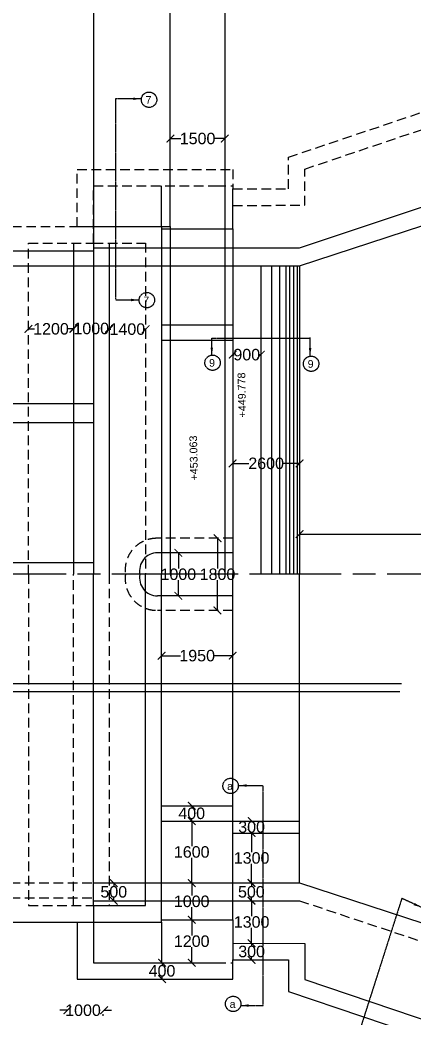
# Model space of a CAD drawing. Header units: millimetres. Extents: x -684 to 57229, y 11787 to 25017.
# Drawn here: x 46274 to 48336, y 14438 to 19652 of the extents above; entities that cross this region are included whole.
import ezdxf

# ---------------------------------------------------------------- set-up
doc = ezdxf.new("R2010")
doc.units = ezdxf.units.MM
doc.header["$MEASUREMENT"] = 0
doc.linetypes.add('ACAD_ISO08W100', pattern=[36, 24, -3, 6, -3])
doc.linetypes.add('HIDDENX2', pattern=[0.75, 0.5, -0.25])
doc.layers.add('DRAWING', color=7, linetype='Continuous')
doc.styles.get("Standard").update_dxf_attribs({"font": 'arial.ttf'})
doc.dimstyles.get("Standard").update_dxf_attribs({"dimtxt": 60, "dimasz": 40, "dimexe": 0.18, "dimexo": 0.0625, "dimgap": 0.09, "dimtad": 0, "dimtih": 1, "dimtoh": 1, "dimdec": 0, "dimzin": 0, "dimdsep": 46, "dimtxsty": 'Standard', "dimblk": 'ARCHTICK', "dimcen": 0.05, "dimse1": 1, "dimse2": 1, "dimadec": 0, "dimazin": 0, "dimtfac": 1, "dimtdec": 0, "dimtofl": 0, "dimtmove": 0, "dimatfit": 3, "dimfxl": 1, "dimtolj": 1, "dimtzin": 0, "dimarcsym": 0})

# ---------------------------------------------------------------- blocks, each defined once
blk = doc.blocks.new('_ArchTick')
at = {"color": 0, "linetype": 'ByBlock', "const_width": 0.15}
blk.add_lwpolyline([(-0.5, -0.5), (0.5, 0.5)], dxfattribs=at)
blk = doc.blocks.new('*D216')
at = {"layer": 'Defpoints', "color": 0, "transparency": 16777216}
for p in [(47061.1, 19032.2), (47346.3, 19032.2), (47346.3, 19032.2)]:
    blk.add_point(p, dxfattribs=at)
at = {"layer": 'DRAWING', "color": 0, "lineweight": -2, "transparency": 16777216}
for p, q in [((47061.1, 19032.2), (47116.9, 19032.2)), ((47346.3, 19032.2), (47290.4, 19032.2))]:
    blk.add_line(p, q, dxfattribs=at)
at = {"layer": 'DRAWING', "color": 0, "lineweight": -2, "transparency": 16777216, "xscale": 40, "yscale": 40, "zscale": 40, "rotation": 180}
blk.add_blockref('_ArchTick', (47061.1, 19032.2), dxfattribs=at)
at = {"layer": 'DRAWING', "color": 0, "lineweight": -2, "transparency": 16777216, "xscale": 40, "yscale": 40, "zscale": 40}
blk.add_blockref('_ArchTick', (47346.3, 19032.2), dxfattribs=at)
at = {"layer": 'DRAWING', "color": 0, "transparency": 16777216, "insert": (47203.7, 19032.2), "char_height": 60, "attachment_point": 5}
blk.add_mtext('\\A1;1500', dxfattribs=at)
blk = doc.blocks.new('*D234')
at = {"layer": 'Defpoints', "color": 0, "transparency": 16777216}
for p in [(46319.3, 18037.9), (46554.3, 18037.9), (46554.3, 18037.9)]:
    blk.add_point(p, dxfattribs=at)
at = {"layer": 'DRAWING', "color": 0, "lineweight": -2, "transparency": 16777216}
for p, q in [((46319.3, 18037.9), (46350, 18037.9)), ((46554.3, 18037.9), (46523.5, 18037.9))]:
    blk.add_line(p, q, dxfattribs=at)
at = {"layer": 'DRAWING', "color": 0, "lineweight": -2, "transparency": 16777216, "xscale": 40, "yscale": 40, "zscale": 40, "rotation": 180}
blk.add_blockref('_ArchTick', (46319.3, 18037.9), dxfattribs=at)
at = {"layer": 'DRAWING', "color": 0, "lineweight": -2, "transparency": 16777216, "xscale": 40, "yscale": 40, "zscale": 40}
blk.add_blockref('_ArchTick', (46554.3, 18037.9), dxfattribs=at)
at = {"layer": 'DRAWING', "color": 0, "transparency": 16777216, "insert": (46436.8, 18037.9), "char_height": 60, "attachment_point": 5}
blk.add_mtext('\\A1;1200', dxfattribs=at)
blk = doc.blocks.new('*D235')
at = {"layer": 'Defpoints', "color": 0, "transparency": 16777216}
for p in [(46554.3, 18037.9), (46740.4, 18039.7), (46740.4, 18026.7)]:
    blk.add_point(p, dxfattribs=at)
at = {"layer": 'DRAWING', "color": 0, "lineweight": -2, "transparency": 16777216}
for p, q in [((46554.3, 18039.7), (46560.6, 18039.7)), ((46740.4, 18039.7), (46734.1, 18039.7))]:
    blk.add_line(p, q, dxfattribs=at)
at = {"layer": 'DRAWING', "color": 0, "lineweight": -2, "transparency": 16777216, "xscale": 40, "yscale": 40, "zscale": 40, "rotation": 180}
blk.add_blockref('_ArchTick', (46554.3, 18039.7), dxfattribs=at)
at = {"layer": 'DRAWING', "color": 0, "lineweight": -2, "transparency": 16777216, "xscale": 40, "yscale": 40, "zscale": 40}
blk.add_blockref('_ArchTick', (46740.4, 18039.7), dxfattribs=at)
at = {"layer": 'DRAWING', "color": 0, "transparency": 16777216, "insert": (46647.4, 18039.7), "char_height": 60, "attachment_point": 5}
blk.add_mtext('\\A1;1000', dxfattribs=at)
blk = doc.blocks.new('*D236')
at = {"layer": 'Defpoints', "color": 0, "transparency": 16777216}
for p in [(46740.4, 18039.7), (46932.1, 18039.7), (46932.1, 18036.4)]:
    blk.add_point(p, dxfattribs=at)
at = {"layer": 'DRAWING', "color": 0, "lineweight": -2, "transparency": 16777216}
for p, q in [((46740.4, 18036.4), (46749.5, 18036.4)), ((46932.1, 18036.4), (46923, 18036.4))]:
    blk.add_line(p, q, dxfattribs=at)
at = {"layer": 'DRAWING', "color": 0, "lineweight": -2, "transparency": 16777216, "xscale": 40, "yscale": 40, "zscale": 40, "rotation": 180}
blk.add_blockref('_ArchTick', (46740.4, 18036.4), dxfattribs=at)
at = {"layer": 'DRAWING', "color": 0, "lineweight": -2, "transparency": 16777216, "xscale": 40, "yscale": 40, "zscale": 40}
blk.add_blockref('_ArchTick', (46932.1, 18036.4), dxfattribs=at)
at = {"layer": 'DRAWING', "color": 0, "transparency": 16777216, "insert": (46836.3, 18036.4), "char_height": 60, "attachment_point": 5}
blk.add_mtext('\\A1;1400', dxfattribs=at)
blk = doc.blocks.new('*D237')
at = {"layer": 'Defpoints', "color": 0, "transparency": 16777216}
for p in [(47387.5, 17903), (47534.4, 17903), (47534.4, 17903)]:
    blk.add_point(p, dxfattribs=at)
at = {"layer": 'DRAWING', "color": 0, "lineweight": -2, "transparency": 16777216}
for p, q in [((47387.5, 17903), (47394.7, 17903)), ((47534.4, 17903), (47527.2, 17903))]:
    blk.add_line(p, q, dxfattribs=at)
at = {"layer": 'DRAWING', "color": 0, "lineweight": -2, "transparency": 16777216, "xscale": 40, "yscale": 40, "zscale": 40, "rotation": 180}
blk.add_blockref('_ArchTick', (47387.5, 17903), dxfattribs=at)
at = {"layer": 'DRAWING', "color": 0, "lineweight": -2, "transparency": 16777216, "xscale": 40, "yscale": 40, "zscale": 40}
blk.add_blockref('_ArchTick', (47534.4, 17903), dxfattribs=at)
at = {"layer": 'DRAWING', "color": 0, "transparency": 16777216, "insert": (47461, 17903), "char_height": 60, "attachment_point": 5}
blk.add_mtext('\\A1;900', dxfattribs=at)
blk = doc.blocks.new('*D238')
at = {"layer": 'Defpoints', "color": 0, "transparency": 16777216}
for p in [(47387.5, 17335.2), (47737.5, 17335.2), (47737.5, 17335.2)]:
    blk.add_point(p, dxfattribs=at)
at = {"layer": 'DRAWING', "color": 0, "lineweight": -2, "transparency": 16777216}
for p, q in [((47387.5, 17335.2), (47472.4, 17335.2)), ((47737.5, 17335.2), (47652.6, 17335.2))]:
    blk.add_line(p, q, dxfattribs=at)
at = {"layer": 'DRAWING', "color": 0, "lineweight": -2, "transparency": 16777216, "xscale": 40, "yscale": 40, "zscale": 40, "rotation": 180}
blk.add_blockref('_ArchTick', (47387.5, 17335.2), dxfattribs=at)
at = {"layer": 'DRAWING', "color": 0, "lineweight": -2, "transparency": 16777216, "xscale": 40, "yscale": 40, "zscale": 40}
blk.add_blockref('_ArchTick', (47737.5, 17335.2), dxfattribs=at)
at = {"layer": 'DRAWING', "color": 0, "transparency": 16777216, "insert": (47562.5, 17335.2), "char_height": 60, "attachment_point": 5}
blk.add_mtext('\\A1;2600', dxfattribs=at)
blk = doc.blocks.new('*D239')
at = {"layer": 'Defpoints', "color": 0, "transparency": 16777216}
for p in [(47103.1, 16868), (47103.1, 16868), (47103.5, 16643.3)]:
    blk.add_point(p, dxfattribs=at)
at = {"layer": 'DRAWING', "color": 0, "lineweight": -2, "transparency": 16777216}
for p, q in [((47103.1, 16868), (47103.1, 16786.4)), ((47103.1, 16643.3), (47103.1, 16724.9))]:
    blk.add_line(p, q, dxfattribs=at)
at = {"layer": 'DRAWING', "color": 0, "lineweight": -2, "transparency": 16777216, "xscale": 40, "yscale": 40, "zscale": 40}
for p, rotation in [((47103.1, 16868), 90), ((47103.1, 16643.3), 270)]:
    blk.add_blockref('_ArchTick', p, dxfattribs=dict(at, rotation=rotation))
at = {"layer": 'DRAWING', "color": 0, "transparency": 16777216, "insert": (47103.1, 16755.7), "char_height": 60, "attachment_point": 5}
blk.add_mtext('\\A1;1000', dxfattribs=at)
blk = doc.blocks.new('*D240')
at = {"layer": 'Defpoints', "color": 0, "transparency": 16777216}
for p in [(47284.1, 16944.3), (47283.5, 16567), (47307.9, 16567)]:
    blk.add_point(p, dxfattribs=at)
at = {"layer": 'DRAWING', "color": 0, "lineweight": -2, "transparency": 16777216}
for p, q in [((47307.9, 16944.3), (47307.9, 16786.4)), ((47307.9, 16567), (47307.9, 16724.9))]:
    blk.add_line(p, q, dxfattribs=at)
at = {"layer": 'DRAWING', "color": 0, "lineweight": -2, "transparency": 16777216, "xscale": 40, "yscale": 40, "zscale": 40}
for p, rotation in [((47307.9, 16944.3), 90), ((47307.9, 16567), 270)]:
    blk.add_blockref('_ArchTick', p, dxfattribs=dict(at, rotation=rotation))
at = {"layer": 'DRAWING', "color": 0, "transparency": 16777216, "insert": (47307.9, 16755.7), "char_height": 60, "attachment_point": 5}
blk.add_mtext('\\A1;1800', dxfattribs=at)
blk = doc.blocks.new('*D241')
at = {"layer": 'Defpoints', "color": 0, "transparency": 16777216}
for p in [(47015.6, 16330.6), (47387.5, 16330.6), (47387.5, 16330.6)]:
    blk.add_point(p, dxfattribs=at)
at = {"layer": 'DRAWING', "color": 0, "lineweight": -2, "transparency": 16777216}
for p, q in [((47015.6, 16330.6), (47114.8, 16330.6)), ((47387.5, 16330.6), (47288.3, 16330.6))]:
    blk.add_line(p, q, dxfattribs=at)
at = {"layer": 'DRAWING', "color": 0, "lineweight": -2, "transparency": 16777216, "xscale": 40, "yscale": 40, "zscale": 40, "rotation": 180}
blk.add_blockref('_ArchTick', (47015.6, 16330.6), dxfattribs=at)
at = {"layer": 'DRAWING', "color": 0, "lineweight": -2, "transparency": 16777216, "xscale": 40, "yscale": 40, "zscale": 40}
blk.add_blockref('_ArchTick', (47387.5, 16330.6), dxfattribs=at)
at = {"layer": 'DRAWING', "color": 0, "transparency": 16777216, "insert": (47201.6, 16330.6), "char_height": 60, "attachment_point": 5}
blk.add_mtext('\\A1;1950', dxfattribs=at)
blk = doc.blocks.new('*D242')
at = {"layer": 'Defpoints', "color": 0, "transparency": 16777216}
for p in [(47173, 15546.9), (47173, 15546.9), (47173, 15466.7)]:
    blk.add_point(p, dxfattribs=at)
at = {"layer": 'DRAWING', "color": 0, "lineweight": -2, "transparency": 16777216}
for p, q in [((47173, 15546.9), (47173, 15537.6)), ((47173, 15466.7), (47173, 15476.1))]:
    blk.add_line(p, q, dxfattribs=at)
at = {"layer": 'DRAWING', "color": 0, "lineweight": -2, "transparency": 16777216, "xscale": 40, "yscale": 40, "zscale": 40}
for p, rotation in [((47173, 15546.9), 90), ((47173, 15466.7), 270)]:
    blk.add_blockref('_ArchTick', p, dxfattribs=dict(at, rotation=rotation))
at = {"layer": 'DRAWING', "color": 0, "transparency": 16777216, "insert": (47173, 15506.8), "char_height": 60, "attachment_point": 5}
blk.add_mtext('\\A1;400', dxfattribs=at)
blk = doc.blocks.new('*D243')
at = {"layer": 'Defpoints', "color": 0, "transparency": 16777216}
for p in [(47173, 15466.7), (47173, 15143.2), (47173, 15143.2)]:
    blk.add_point(p, dxfattribs=at)
at = {"layer": 'DRAWING', "color": 0, "lineweight": -2, "transparency": 16777216}
for p, q in [((47173, 15466.7), (47173, 15335.7)), ((47173, 15143.2), (47173, 15274.3))]:
    blk.add_line(p, q, dxfattribs=at)
at = {"layer": 'DRAWING', "color": 0, "lineweight": -2, "transparency": 16777216, "xscale": 40, "yscale": 40, "zscale": 40}
for p, rotation in [((47173, 15466.7), 90), ((47173, 15143.2), 270)]:
    blk.add_blockref('_ArchTick', p, dxfattribs=dict(at, rotation=rotation))
at = {"layer": 'DRAWING', "color": 0, "transparency": 16777216, "insert": (47173, 15305), "char_height": 60, "attachment_point": 5}
blk.add_mtext('\\A1;1600', dxfattribs=at)
blk = doc.blocks.new('*D244')
at = {"layer": 'Defpoints', "color": 0, "transparency": 16777216}
for p in [(47173, 15143.2), (47173, 15143.2), (47173, 14950.9)]:
    blk.add_point(p, dxfattribs=at)
at = {"layer": 'DRAWING', "color": 0, "lineweight": -2, "transparency": 16777216}
for p, q in [((47173, 15143.2), (47173, 15077.8)), ((47173, 14950.9), (47173, 15016.3))]:
    blk.add_line(p, q, dxfattribs=at)
at = {"layer": 'DRAWING', "color": 0, "lineweight": -2, "transparency": 16777216, "xscale": 40, "yscale": 40, "zscale": 40}
for p, rotation in [((47173, 15143.2), 90), ((47173, 14950.9), 270)]:
    blk.add_blockref('_ArchTick', p, dxfattribs=dict(at, rotation=rotation))
at = {"layer": 'DRAWING', "color": 0, "transparency": 16777216, "insert": (47173, 15047), "char_height": 60, "attachment_point": 5}
blk.add_mtext('\\A1;1000', dxfattribs=at)
blk = doc.blocks.new('*D245')
at = {"layer": 'Defpoints', "color": 0, "transparency": 16777216}
for p in [(47173, 14950.9), (47173, 14726.8), (47173, 14726.8)]:
    blk.add_point(p, dxfattribs=at)
at = {"layer": 'DRAWING', "color": 0, "lineweight": -2, "transparency": 16777216}
for p, q in [((47173, 14950.9), (47173, 14869.6)), ((47173, 14726.8), (47173, 14808.1))]:
    blk.add_line(p, q, dxfattribs=at)
at = {"layer": 'DRAWING', "color": 0, "lineweight": -2, "transparency": 16777216, "xscale": 40, "yscale": 40, "zscale": 40}
for p, rotation in [((47173, 14950.9), 90), ((47173, 14726.8), 270)]:
    blk.add_blockref('_ArchTick', p, dxfattribs=dict(at, rotation=rotation))
at = {"layer": 'DRAWING', "color": 0, "transparency": 16777216, "insert": (47173, 14838.9), "char_height": 60, "attachment_point": 5}
blk.add_mtext('\\A1;1200', dxfattribs=at)
blk = doc.blocks.new('*D246')
at = {"layer": 'Defpoints', "color": 0, "transparency": 16777216}
for p in [(47015.6, 14726.8), (47015.6, 14640.9), (47017.7, 14640.9)]:
    blk.add_point(p, dxfattribs=at)
at = {"layer": 'DRAWING', "color": 0, "lineweight": -2, "transparency": 16777216}
for p, q in [((47017.7, 14726.8), (47017.7, 14714.6)), ((47017.7, 14640.9), (47017.7, 14653.2))]:
    blk.add_line(p, q, dxfattribs=at)
at = {"layer": 'DRAWING', "color": 0, "lineweight": -2, "transparency": 16777216, "xscale": 40, "yscale": 40, "zscale": 40}
for p, rotation in [((47017.7, 14726.8), 90), ((47017.7, 14640.9), 270)]:
    blk.add_blockref('_ArchTick', p, dxfattribs=dict(at, rotation=rotation))
at = {"layer": 'DRAWING', "color": 0, "transparency": 16777216, "insert": (47017.7, 14683.9), "char_height": 60, "attachment_point": 5}
blk.add_mtext('\\A1;400', dxfattribs=at)
blk = doc.blocks.new('*D247')
at = {"layer": 'Defpoints', "color": 0, "transparency": 16777216}
for p in [(46740.4, 15143.2), (46765.3, 15143.2), (46740.4, 15050.5)]:
    blk.add_point(p, dxfattribs=at)
at = {"layer": 'DRAWING', "color": 0, "lineweight": -2, "transparency": 16777216}
for p, q in [((46765.3, 15143.2), (46765.3, 15127.6)), ((46765.3, 15050.5), (46765.3, 15066.1))]:
    blk.add_line(p, q, dxfattribs=at)
at = {"layer": 'DRAWING', "color": 0, "lineweight": -2, "transparency": 16777216, "xscale": 40, "yscale": 40, "zscale": 40}
for p, rotation in [((46765.3, 15143.2), 90), ((46765.3, 15050.5), 270)]:
    blk.add_blockref('_ArchTick', p, dxfattribs=dict(at, rotation=rotation))
at = {"layer": 'DRAWING', "color": 0, "transparency": 16777216, "insert": (46765.3, 15096.8), "char_height": 60, "attachment_point": 5}
blk.add_mtext('\\A1;500', dxfattribs=at)
blk = doc.blocks.new('*D248')
at = {"layer": 'Defpoints', "color": 0, "transparency": 16777216}
for p in [(46523, 14479.1), (46714.1, 14479.1), (46714.1, 14478.2)]:
    blk.add_point(p, dxfattribs=at)
at = {"layer": 'DRAWING', "color": 0, "lineweight": -2, "transparency": 16777216}
for p, q in [((46523, 14478.2), (46483, 14478.2)), ((46714.1, 14478.2), (46754.1, 14478.2))]:
    blk.add_line(p, q, dxfattribs=at)
at = {"layer": 'DRAWING', "color": 0, "lineweight": -2, "transparency": 16777216, "xscale": 40, "yscale": 40, "zscale": 40}
blk.add_blockref('_ArchTick', (46523, 14478.2), dxfattribs=at)
at = {"layer": 'DRAWING', "color": 0, "lineweight": -2, "transparency": 16777216, "xscale": 40, "yscale": 40, "zscale": 40, "rotation": 180}
blk.add_blockref('_ArchTick', (46714.1, 14478.2), dxfattribs=at)
at = {"layer": 'DRAWING', "color": 0, "transparency": 16777216, "insert": (46616, 14478.2), "char_height": 60, "attachment_point": 5}
blk.add_mtext('\\A1;1000.', dxfattribs=at)
blk = doc.blocks.new('*D251')
at = {"layer": 'Defpoints', "color": 0, "transparency": 16777216}
for p in [(47463, 14828), (47486.4, 14828), (47462.9, 14741.9)]:
    blk.add_point(p, dxfattribs=at)
at = {"layer": 'DRAWING', "color": 0, "lineweight": -2, "transparency": 16777216}
for p, q in [((47486.4, 14828), (47486.4, 14815.7)), ((47486.4, 14741.9), (47486.4, 14754.2))]:
    blk.add_line(p, q, dxfattribs=at)
at = {"layer": 'DRAWING', "color": 0, "lineweight": -2, "transparency": 16777216, "xscale": 40, "yscale": 40, "zscale": 40}
for p, rotation in [((47486.4, 14828), 90), ((47486.4, 14741.9), 270)]:
    blk.add_blockref('_ArchTick', p, dxfattribs=dict(at, rotation=rotation))
at = {"layer": 'DRAWING', "color": 0, "transparency": 16777216, "insert": (47486.4, 14785), "char_height": 60, "attachment_point": 5}
blk.add_mtext('\\A1;300', dxfattribs=at)
blk = doc.blocks.new('*D252')
at = {"layer": 'Defpoints', "color": 0, "transparency": 16777216}
for p in [(47486.4, 15050.5), (47486.4, 15050.5), (47486.4, 14828)]:
    blk.add_point(p, dxfattribs=at)
at = {"layer": 'DRAWING', "color": 0, "lineweight": -2, "transparency": 16777216}
for p, q in [((47486.4, 15050.5), (47486.4, 14970)), ((47486.4, 14828), (47486.4, 14908.5))]:
    blk.add_line(p, q, dxfattribs=at)
at = {"layer": 'DRAWING', "color": 0, "lineweight": -2, "transparency": 16777216, "xscale": 40, "yscale": 40, "zscale": 40}
for p, rotation in [((47486.4, 15050.5), 90), ((47486.4, 14828), 270)]:
    blk.add_blockref('_ArchTick', p, dxfattribs=dict(at, rotation=rotation))
at = {"layer": 'DRAWING', "color": 0, "transparency": 16777216, "insert": (47486.4, 14939.2), "char_height": 60, "attachment_point": 5}
blk.add_mtext('\\A1;1300', dxfattribs=at)
blk = doc.blocks.new('*D253')
at = {"layer": 'Defpoints', "color": 0, "transparency": 16777216}
for p in [(47485.1, 15143.2), (47486.4, 15143.2), (47486.4, 15050.5)]:
    blk.add_point(p, dxfattribs=at)
at = {"layer": 'DRAWING', "color": 0, "lineweight": -2, "transparency": 16777216}
for p, q in [((47485.1, 15143.2), (47485.1, 15127.6)), ((47485.1, 15050.5), (47485.1, 15066.1))]:
    blk.add_line(p, q, dxfattribs=at)
at = {"layer": 'DRAWING', "color": 0, "lineweight": -2, "transparency": 16777216, "xscale": 40, "yscale": 40, "zscale": 40}
for p, rotation in [((47485.1, 15143.2), 90), ((47485.1, 15050.5), 270)]:
    blk.add_blockref('_ArchTick', p, dxfattribs=dict(at, rotation=rotation))
at = {"layer": 'DRAWING', "color": 0, "transparency": 16777216, "insert": (47485.1, 15096.8), "char_height": 60, "attachment_point": 5}
blk.add_mtext('\\A1;500', dxfattribs=at)
blk = doc.blocks.new('*D254')
at = {"layer": 'Defpoints', "color": 0, "transparency": 16777216}
for p in [(47486.4, 15404.3), (47486.4, 15404.3), (47486.4, 15143.2)]:
    blk.add_point(p, dxfattribs=at)
at = {"layer": 'DRAWING', "color": 0, "lineweight": -2, "transparency": 16777216}
for p, q in [((47486.4, 15404.3), (47486.4, 15304.5)), ((47486.4, 15143.2), (47486.4, 15243))]:
    blk.add_line(p, q, dxfattribs=at)
at = {"layer": 'DRAWING', "color": 0, "lineweight": -2, "transparency": 16777216, "xscale": 40, "yscale": 40, "zscale": 40}
for p, rotation in [((47486.4, 15404.3), 90), ((47486.4, 15143.2), 270)]:
    blk.add_blockref('_ArchTick', p, dxfattribs=dict(at, rotation=rotation))
at = {"layer": 'DRAWING', "color": 0, "transparency": 16777216, "insert": (47486.4, 15273.7), "char_height": 60, "attachment_point": 5}
blk.add_mtext('\\A1;1300', dxfattribs=at)
blk = doc.blocks.new('*D255')
at = {"layer": 'Defpoints', "color": 0, "transparency": 16777216}
for p in [(47486.4, 15466.7), (47486.4, 15466.7), (47486.4, 15404.3)]:
    blk.add_point(p, dxfattribs=at)
at = {"layer": 'DRAWING', "color": 0, "lineweight": -2, "transparency": 16777216}
for p, q in [((47486.4, 15466.7), (47486.4, 15466.2)), ((47486.4, 15404.3), (47486.4, 15404.8))]:
    blk.add_line(p, q, dxfattribs=at)
at = {"layer": 'DRAWING', "color": 0, "lineweight": -2, "transparency": 16777216, "xscale": 40, "yscale": 40, "zscale": 40}
for p, rotation in [((47486.4, 15466.7), 90), ((47486.4, 15404.3), 270)]:
    blk.add_blockref('_ArchTick', p, dxfattribs=dict(at, rotation=rotation))
at = {"layer": 'DRAWING', "color": 0, "transparency": 16777216, "insert": (47486.4, 15435.5), "char_height": 60, "attachment_point": 5}
blk.add_mtext('\\A1;300', dxfattribs=at)
blk = doc.blocks.new('*D267')
at = {"layer": 'Defpoints', "color": 0, "transparency": 16777216}
for p in [(47737.5, 16978.4), (50227.9, 16978.4), (50227.9, 16966.2)]:
    blk.add_point(p, dxfattribs=at)
at = {"layer": 'DRAWING', "color": 0, "lineweight": -2, "transparency": 16777216}
for p, q in [((47737.5, 16966.2), (48872.6, 16966.2)), ((50227.9, 16966.2), (49092.8, 16966.2))]:
    blk.add_line(p, q, dxfattribs=at)
at = {"layer": 'DRAWING', "color": 0, "lineweight": -2, "transparency": 16777216, "xscale": 40, "yscale": 40, "zscale": 40, "rotation": 180}
blk.add_blockref('_ArchTick', (47737.5, 16966.2), dxfattribs=at)
at = {"layer": 'DRAWING', "color": 0, "lineweight": -2, "transparency": 16777216, "xscale": 40, "yscale": 40, "zscale": 40}
blk.add_blockref('_ArchTick', (50227.9, 16966.2), dxfattribs=at)
at = {"layer": 'DRAWING', "color": 0, "transparency": 16777216, "insert": (48982.7, 16966.2), "char_height": 60, "attachment_point": 5}
blk.add_mtext('\\A1;12480', dxfattribs=at)

msp = doc.modelspace()

# ---------------------------------------------------------------- linework, layer by layer
at = {"layer": 'DRAWING', "linetype": 'HIDDENX2', "ltscale": 100}
for p, q in [((47765.1, 18873.1), (49747.7, 19539.9)), ((47765.1, 18683.5), (47765.1, 18873.1)), ((46659.7, 18486.2), (46659.7, 18784.5)), ((46659.7, 18784.5), (47302.3, 18784.5)), ((47302.3, 18784.5), (47388.3, 18784.5)), ((47388, 18683.2), (47765.1, 18683.5)), ((46319.3, 16755.7), (46319.3, 18486.2)), ((46319.3, 18486.2), (46659.7, 18486.2)), ((46319.3, 16755.7), (46319.3, 15025.1)), ((46319.3, 15025.1), (46659.7, 15025.1)), ((47302.3, 14726.8), (47388.3, 14726.9))]:
    msp.add_line(p, q, dxfattribs=at)
at = {"layer": 'DRAWING'}
for p, q in [((46659.7, 15025.1), (46659.7, 14726.8)), ((46233.3, 14939.2), (46573.8, 14939.2)), ((46573.8, 14939.2), (46573.8, 14640.9)), ((47388, 14828.1), (47765.1, 14827.8)), ((47765.1, 14827.8), (47765.1, 14638.2)), ((46659.7, 14726.8), (47302.3, 14726.8)), ((47388.3, 14640.9), (47388.3, 14741.9)), ((47388.3, 14741.9), (47679.2, 14741.9)), ((47679.2, 14741.9), (47679.2, 14576.5)), ((46573.8, 14640.9), (47388.3, 14640.9)), ((47765.1, 14638.2), (49747.7, 13971.5)), ((47679.2, 14576.5), (49661.7, 13909.7))]:
    msp.add_line(p, q, dxfattribs=at)
at = {"layer": 'DRAWING', "linetype": 'HIDDENX2', "ltscale": 100}
for points in [[(46233.3, 16755.7), (46233.3, 18572.1), (46573.8, 18572.1), (46573.8, 18870.4), (47388.3, 18870.4), (47388.3, 18769.5), (47679.2, 18769.5), (47679.2, 18934.9), (49661.7, 19601.6), (49661.7, 20646.9), (50313.8, 20646.9), (50313.8, 14330.6)], [(46659.7, 18486.2), (46932.1, 18486.2), (46932.1, 16755.7)], [(47387.5, 16944.5), (46993.3, 16943.9)], [(46554.3, 15025.1), (46554.3, 16755.7)], [(46740.4, 16755.7), (46740.4, 15025.1)], [(47387.5, 16566.9), (46993.3, 16567.5)], [(44349.9, 15143.2), (46651.7, 15143.2)], [(44349.9, 15065.9), (46651.7, 15065.9)], [(47736.7, 15050.5), (50129.6, 14254.6), (50129.6, 12950.4)]]:
    msp.add_lwpolyline(points, dxfattribs=at)
at = {"layer": 'DRAWING'}
for points in [[(47736.7, 18460.9), (50129.6, 19256.7), (50129.6, 20561)], [(46619.3, 18572.1), (47061.1, 18572.1), (47061.1, 20503.4)], [(46659.7, 20503.4), (46659.7, 16755.7)], [(47346.3, 20503.4), (47346.3, 18461)], [(47737.5, 18368.1), (50227.9, 19180.7)], [(46573.8, 18572.1), (47015.6, 18572.1), (47015.6, 18784.5)], [(47015.6, 18560.5), (47387.5, 18560.5), (47388.3, 18769.5)], [(47015.6, 18572.1), (47015.6, 16755.7)], [(47061.1, 18572.1), (47061.1, 16755.7)], [(47387.5, 18560.5), (47387.5, 18460.9)], [(46554.3, 18486.2), (46554.3, 16755.7)], [(46659.7, 18460.9), (47736.7, 18460.9)], [(46740.4, 18486.2), (46740.4, 16755.7)], [(47346.3, 18461), (47346.3, 16753.6)], [(47387.5, 18460.9), (47387.5, 16753.5)], [(44349.9, 18445.5), (46659.7, 18445.5)], [(44349.9, 18368.1), (46659.7, 18368.1)], [(46659.7, 18368.1), (47737.5, 18368.1), (47737.5, 16755.7)], [(47534.4, 18368.1), (47534.4, 16755.7)], [(47589.7, 18368.1), (47589.7, 16755.7)], [(47631.5, 18368.1), (47631.5, 16755.7)], [(47665.3, 18368.1), (47665.3, 16755.7)], [(47683.9, 18368.1), (47683.9, 16755.7)], [(47706.2, 18368.1), (47706.2, 16755.7)], [(47724.3, 18368.1), (47724.3, 16755.7)], [(47015.6, 18059.5), (47387.5, 18059.5)], [(47015.6, 17979.6), (47387.5, 17979.6)], [(44349.9, 17647.8), (46659.7, 17647.8)], [(44349.9, 17549.7), (46659.7, 17549.7)], [(47387.5, 16868.4), (46993.3, 16867.8)], [(44349.9, 16817.7), (46659.7, 16817.7)], [(46659.7, 15025.1), (46659.7, 16755.7)], [(46659.7, 15025.1), (46932.1, 15025.1), (46932.1, 16755.7)], [(46659.7, 15143.2), (47737.5, 15143.2), (47737.5, 16755.7)], [(47015.6, 14939.2), (47015.6, 16755.7)], [(47387.5, 15050.5), (47387.5, 16757.8)], [(47387.5, 16642.9), (46993.3, 16643.5)], [(47015.6, 15546.9), (47387.5, 15546.9)], [(47015.6, 15466.7), (47737.5, 15466.7)], [(47387.5, 15404.3), (47737.5, 15404.3)], [(47737.5, 15143.2), (50227.9, 14330.6)], [(46659.7, 15050.5), (47736.7, 15050.5)], [(47387.5, 14950.9), (47387.5, 15050.5)], [(46573.8, 14939.2), (47015.6, 14939.2), (47015.6, 14726.8)], [(46619.3, 14939.2), (47015.6, 14939.2), (47015.6, 14726.8)], [(47015.6, 14950.9), (47387.5, 14950.9), (47388.3, 14741.9)]]:
    msp.add_lwpolyline(points, dxfattribs=at)
at = {"layer": 'DRAWING', "linetype": 'ACAD_ISO08W100', "ltscale": 20}
msp.add_lwpolyline([(51555.4, 16755.7), (36951.6, 16755.7), (36951.6, 17428.5)], dxfattribs=at)
at = {"layer": 'DRAWING', "linetype": 'Continuous'}
for points in [[(43365.9, 16185.7), (45421.6, 16185.7), (45471.6, 16048.4), (45571.6, 16323.1), (45621.6, 16185.7), (48269.8, 16185.7)], [(43367, 16143.5), (45424.7, 16143.5), (45474.7, 16006.1), (45574.7, 16280.9), (45624.7, 16143.5), (48262.3, 16143.5)]]:
    msp.add_lwpolyline(points, dxfattribs=at)
at = {"layer": 'DRAWING', "linetype": 'HIDDENX2'}
for centre in [(46949.8, 19235), (46938.2, 18188), (47282.1, 17861.2), (47797.9, 17855.8), (47376.4, 15650.3), (47390, 14511.6)]:
    msp.add_circle(centre, 40.2, dxfattribs=at)
at = {"layer": 'DRAWING', "linetype": 'HIDDENX2', "ltscale": 100}
for centre, start, end in [((46990.6, 16778.2), 89.074, 187.8042), ((46990.6, 16733.2), 172.1958, 270.926)]:
    msp.add_arc(centre, 165.7, start, end, dxfattribs=at)
at = {"layer": 'DRAWING'}
for centre, start, end in [((46992.7, 16775.3), 89.5925, 192.2723), ((46992.7, 16736), 167.7277, 270.4075)]:
    msp.add_arc(centre, 92.5, start, end, dxfattribs=at)

# ---------------------------------------------------------------- texts
at = {"layer": 'DRAWING', "char_height": 40, "width": 29.022, "attachment_point": 3}
for s, insert in [('7', (46962.5, 19254.2)), ('7', (46950.9, 18207.1)), ('9', (47294.8, 17880.3)), ('9', (47810.7, 17874.9)), ('a', (47389.1, 15669.5)), ('a', (47402.7, 14530.7))]:
    msp.add_mtext(s, dxfattribs=dict(at, insert=insert))
at = {"layer": 'DRAWING', "char_height": 40, "width": 232.487, "attachment_point": 3, "rotation": 91.2751}
for s, insert in [('+449.778', (47412.7, 17809.4)), ('+453.063', (47160.6, 17480))]:
    msp.add_mtext(s, dxfattribs=dict(at, insert=insert))

# ---------------------------------------------------------------- dimensions: what is measured, and where the dimension line sits
at = {"layer": 'DRAWING'}
for base, p1, p2, text, picture, middle in [((47346.3, 19032.2), (47061.1, 19032.2), (47346.3, 19032.2), '1500', '*D216', (47203.7, 19032.2)), ((46554.3, 18037.9), (46319.3, 18037.9), (46554.3, 18037.9), '1200', '*D234', (46436.8, 18037.9)), ((46740.4, 18039.7), (46554.3, 18037.9), (46740.4, 18026.7), '1000', '*D235', (46647.4, 18039.7)), ((46932.1, 18036.4), (46740.4, 18039.7), (46932.1, 18039.7), '1400', '*D236', (46836.3, 18036.4)), ((47534.4, 17903), (47387.5, 17903), (47534.4, 17903), '900', '*D237', (47461, 17903)), ((47737.5, 17335.2), (47387.5, 17335.2), (47737.5, 17335.2), '2600', '*D238', (47562.5, 17335.2)), ((50227.9, 16966.2), (47737.5, 16978.4), (50227.9, 16978.4), '12480', '*D267', (48982.7, 16966.2)), ((47387.5, 16330.6), (47015.6, 16330.6), (47387.5, 16330.6), '1950', '*D241', (47201.6, 16330.6))]:
    dim = msp.add_linear_dim(base=base, p1=p1, p2=p2, text=text, dimstyle='Standard', dxfattribs=at)
    dim.commit()
    dim.dimension.update_dxf_attribs({"geometry": picture, "text_midpoint": middle})
for base, p1, p2, text, picture, middle in [((47307.9, 16567), (47284.1, 16944.3), (47283.5, 16567), '1800', '*D240', (47307.9, 16755.7)), ((47103.1, 16868), (47103.5, 16643.3), (47103.1, 16868), '1000', '*D239', (47103.1, 16755.7)), ((47173, 15546.9), (47173, 15466.7), (47173, 15546.9), '400', '*D242', (47173, 15506.8)), ((47173, 15143.2), (47173, 15466.7), (47173, 15143.2), '1600', '*D243', (47173, 15305)), ((47486.4, 15466.7), (47486.4, 15404.3), (47486.4, 15466.7), '300', '*D255', (47486.4, 15435.5)), ((47486.4, 15404.3), (47486.4, 15143.2), (47486.4, 15404.3), '1300', '*D254', (47486.4, 15273.7)), ((46765.3, 15143.2), (46740.4, 15050.5), (46740.4, 15143.2), '500', '*D247', (46765.3, 15096.8)), ((47173, 15143.2), (47173, 14950.9), (47173, 15143.2), '1000', '*D244', (47173, 15047)), ((47485.1, 15143.2), (47486.4, 15050.5), (47486.4, 15143.2), '500', '*D253', (47485.1, 15096.8)), ((47486.4, 15050.5), (47486.4, 14828), (47486.4, 15050.5), '1300', '*D252', (47486.4, 14939.2)), ((47173, 14726.8), (47173, 14950.9), (47173, 14726.8), '1200', '*D245', (47173, 14838.9)), ((47486.4, 14828), (47462.9, 14741.9), (47463, 14828), '300', '*D251', (47486.4, 14785)), ((47017.7, 14640.9), (47015.6, 14726.8), (47015.6, 14640.9), '400', '*D246', (47017.7, 14683.9))]:
    dim = msp.add_linear_dim(base=base, p1=p1, p2=p2, angle=90, text=text, dimstyle='Standard', dxfattribs=at)
    dim.commit()
    dim.dimension.update_dxf_attribs({"geometry": picture, "text_midpoint": middle})
dim = msp.add_linear_dim(base=(46714.1, 14478.2), p1=(46523, 14479.1), p2=(46714.1, 14479.1), text='1000.', dimstyle='Standard', dxfattribs=at)
dim.commit()
dim.dimension.update_dxf_attribs({"geometry": '*D248', "text_midpoint": (46616, 14478.2), "dimtype": 160})

# ---------------------------------------------------------------- leaders
at = {"layer": 'DRAWING', "linetype": 'HIDDENX2'}
for points in [[(46906.9, 19240), (46774.6, 19240), (46774.6, 18193.4)], [(46895.7, 18188.8), (46776.4, 18188.8)], [(47278.3, 17900.4), (47277.6, 17989.7), (47789.7, 17989.7)], [(47792.5, 17898.2), (47792.5, 17992.2)], [(47420, 15652.3), (47544.6, 15652.3), (47544.6, 14502.9)], [(48373.8, 15016.2), (48272.1, 15062.5), (48043.3, 14346.9)], [(47430.9, 14502.9), (47548.6, 14502.9)]]:
    msp.add_leader(points, dimstyle='Standard', override={"dimgap": 0.09, "dimtad": 0}, dxfattribs=at)

doc.saveas('drawing.dxf')
